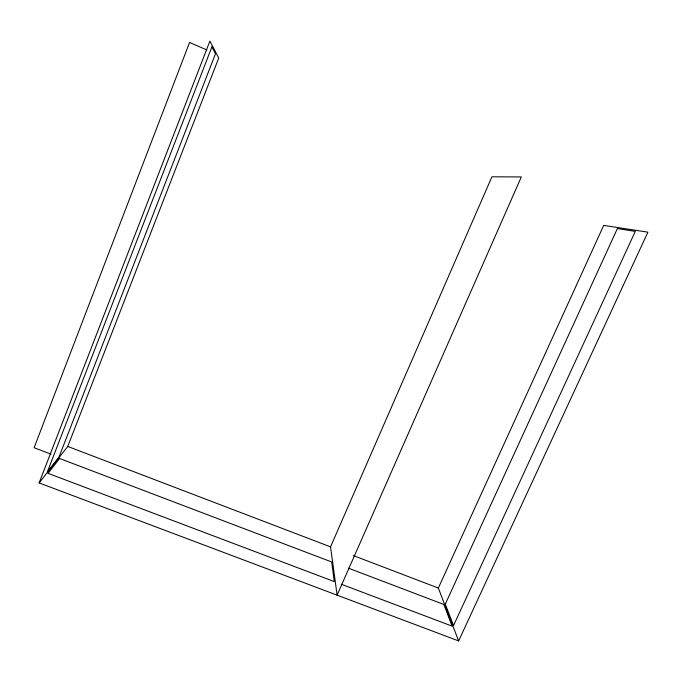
<?xml version="1.0" encoding="UTF-8"?>
<svg xmlns="http://www.w3.org/2000/svg" width="682" height="682" viewBox="0 0 682 682"><rect width="100%" height="100%" fill="white"/><g stroke="black" fill="none" stroke-linecap="round" stroke-linejoin="round"><path stroke-width="1.02" d="M39.121 482.924L209.886 41.073L218.734 58.047L67.748 446.446L39.121 482.924L458.628 640.927L647.9 232.161L603.698 225.392L438.338 588.046L458.628 640.927M330.548 546.862L491.927 176.809L521.321 176.936L337.104 595.156L330.548 546.862L67.748 446.446M341.273 584.227L452.115 626.136L443.829 604.457L348.485 568.191M50.997 454.144L34.1 447.716L189.562 42.454L206.851 49.974M353.293 555.557L438.338 588.046M211.88 46.905L47.348 471.918L58.95 457.17L215.495 53.733L211.88 46.905M617.381 228.572L445.278 604.158L453.53 625.564L635.292 231.377L617.381 228.572M59.624 458.5L48.038 473.351L334.299 581.593L331.682 561.977L59.624 458.5"/></g></svg>
